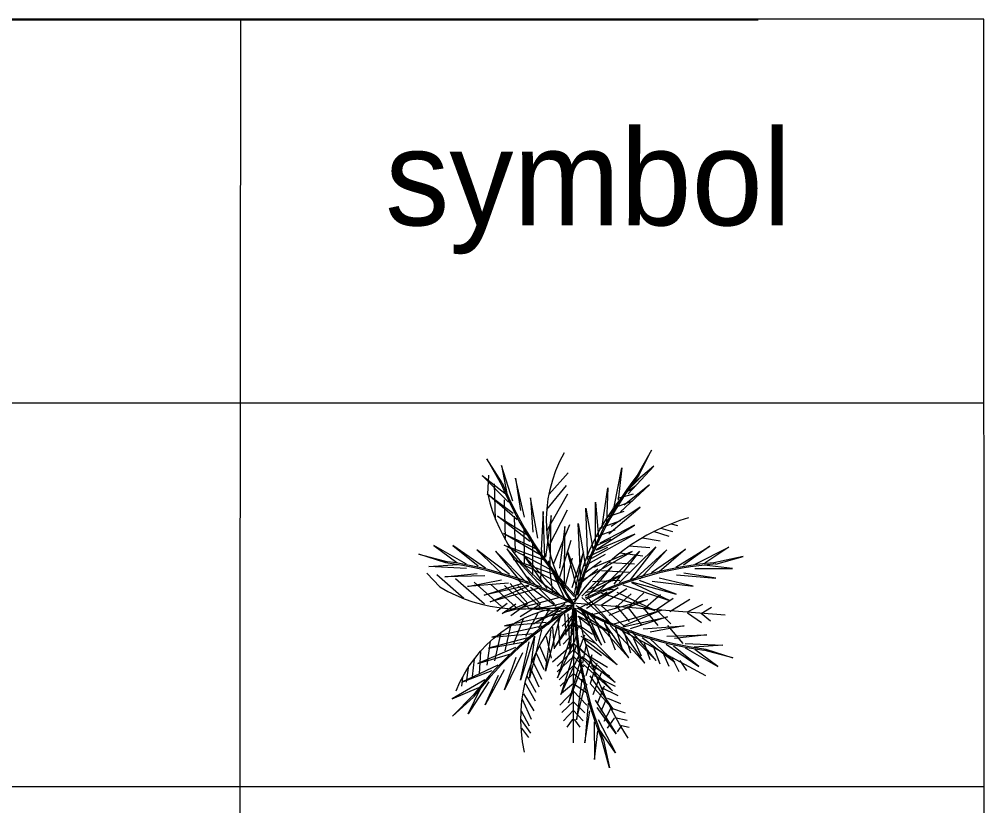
# Model space of a CAD drawing. Extents: x 671027 to 671614, y 802418 to 802669.
# Drawn here: x 671124.66 to 671151.7, y 802646.55 to 802668.55 of the extents above; entities that cross this region are included whole.
import ezdxf

# ---------------------------------------------------------------- set-up
doc = ezdxf.new("R2010")
doc.units = 0
doc.layers.add('Legend', color=7, linetype='Continuous', lineweight=15)
doc.layers.add('palm bltshardia', color=8, linetype='Continuous', lineweight=15)
doc.styles.get("Standard").update_dxf_attribs({"font": 'arial.ttf'})

# ---------------------------------------------------------------- blocks, each defined once
blk = doc.blocks.new('aer')
at = {"layer": 'palm bltshardia', "color": 60}
for p, q in [((-0.891, 1.136, -0.051), (-0.879, 1.331, -0.051)), ((-0.255, 1.133, -0.051), (-0.058, 1.356, -0.051)), ((-0.81, 0.872, -0.051), (-0.819, 1.243, -0.051)), ((-0.277, 0.977, -0.051), (-0.076, 1.224, -0.051)), ((-0.278, 0.753, -0.051), (-0.062, 1.138, -0.051)), ((-0.707, 0.675, -0.051), (-0.718, 1.075, -0.051)), ((-0.603, 0.53, -0.051), (-0.613, 0.908, -0.051)), ((-0.258, 0.596, -0.051), (-0.065, 0.972, -0.051)), ((-0.21, 0.41, -0.051), (-0.041, 0.821, -0.051)), ((1.011, 0.826, -0.051), (1.077, 0.81, -0.051)), ((-0.51, 0.415, -0.051), (-0.513, 0.771, -0.051)), ((0.825, 0.752, -0.051), (0.985, 0.699, -0.051)), ((0.904, 0.782, -0.051), (1.026, 0.747, -0.051)), ((-0.425, 0.295, -0.051), (-0.425, 0.655, -0.051)), ((-0.149, 0.254, -0.051), (-0.025, 0.658, -0.051)), ((0.714, 0.682, -0.051), (0.895, 0.65, -0.051)), ((-0.339, 0.232, -0.051), (-0.331, 0.554, -0.051)), ((0.48, 0.526, -0.051), (0.717, 0.496, -0.051)), ((0.575, 0.6, -0.051), (0.788, 0.582, -0.051)), ((-0.217, 0.114, -0.051), (-0.257, 0.443, -0.051)), ((-0.095, 0.15, -0.051), (-0.012, 0.47, -0.051)), ((0.371, 0.427, -0.051), (0.632, 0.412, -0.051)), ((-1.388, 0.173, -0.051), (-1.523, 0.314, -0.051)), ((0.29, 0.343, -0.051), (0.575, 0.325, -0.051)), ((-1.139, 0.052, -0.051), (-1.417, 0.299, -0.051)), ((-0.925, -0.006, -0.051), (-1.225, 0.258, -0.051)), ((-0.748, -0.029, -0.051), (-1.032, 0.221, -0.051)), ((-0.6, -0.038, -0.051), (-0.863, 0.202, -0.051)), ((0.196, 0.228, -0.051), (0.479, 0.242, -0.051)), ((-0.454, -0.058, -0.051), (-0.718, 0.187, -0.051)), ((-0.349, -0.038, -0.051), (-0.579, 0.187, -0.051)), ((-0.18, -0.029, -0.051), (-0.449, 0.166, -0.051)), ((0.119, 0.117, -0.051), (0.41, 0.15, -0.051))]:
    blk.add_line(p, q, dxfattribs=at)
at = {"layer": 'palm bltshardia', "elevation": -0.051}
for points in [[(0.677, 1.327), (0.807, 1.59), (0.653, 1.32)], [(-0.74, 1.253), (-0.9, 1.5), (-0.747, 1.23)], [(-1.325, 0.422), (-1.605, 0.513), (-1.304, 0.434)], [(1.474, 0.41), (1.758, 0.487), (1.454, 0.424)], [(1.37, -0.471), (1.65, -0.562), (1.35, -0.483)], [(-1.038, -0.969), (-1.257, -1.165), (-1.038, -0.945)], [(0.31, -1.415), (0.371, -1.703), (0.289, -1.403)]]:
    blk.add_lwpolyline(points, dxfattribs=at)
at = {"layer": 'palm bltshardia', "color": 52, "elevation": -0.051}
for points in [[(-0.629, 1.061), (-0.748, 1.433), (-0.692, 1.141)], [(0.421, 1.002), (0.498, 1.407), (0.461, 1.073)], [(-0.674, 1.05), (-0.948, 1.329), (-0.715, 1.143)], [(0.484, 0.952), (0.786, 1.232), (0.523, 1.022)], [(-0.372, 0.679), (-0.449, 1.098), (-0.424, 0.739)], [(0.226, 0.576), (0.227, 1.052), (0.262, 0.648)], [(-0.455, 0.644), (-0.79, 0.908), (-0.484, 0.718)], [(-0.243, 0.4), (-0.234, 0.912), (-0.291, 0.483)], [(0.073, 0.241), (0.046, 0.832), (0.12, 0.405)], [(0.228, 0.559), (0.631, 0.814), (0.27, 0.628)], [(-1.112, 0.409), (-1.451, 0.603), (-1.212, 0.425)], [(-0.251, 0.358), (-0.722, 0.605), (-0.315, 0.456)], [(-0.664, 0.301), (-1.004, 0.558), (-0.742, 0.31)], [(-0.334, 0.177), (-0.694, 0.569), (-0.446, 0.214)], [(0.009, 0.105), (0.103, 0.536), (-0.019, 0.164)], [(0.094, 0.247), (0.608, 0.539), (0.207, 0.374)], [(0.472, 0.216), (0.851, 0.589), (0.585, 0.247)], [(0.807, 0.324), (1.16, 0.563), (0.886, 0.329)], [(1.26, 0.408), (1.609, 0.585), (1.361, 0.419)], [(-1.111, 0.363), (-1.501, 0.383), (-1.204, 0.404)], [(-0.02, 0.001), (-0.243, 0.382), (-0.081, 0.025)], [(0.083, 0.078), (0.397, 0.386), (0.148, 0.085)], [(1.257, 0.363), (1.648, 0.363), (1.352, 0.399)], [(-0.675, 0.212), (-1.1, 0.179), (-0.747, 0.247)], [(0.51, 0.195), (0.995, 0.031), (0.603, 0.216)], [(0.814, 0.234), (1.237, 0.18), (0.887, 0.265)], [(-0.373, 0.158), (-0.866, 0.018), (-0.465, 0.183)], [(0.069, -0.039), (0.462, 0.162), (0.133, -0.051)], [(-0.024, -0.011), (-0.416, -0.211), (-0.088, 0.002)], [(-0.021, -0.049), (-0.462, -0.051), (-0.073, -0.09)], [(0.022, -0.075), (-0.197, -0.458), (0.031, -0.14)], [(-0.013, -0.058), (-0.035, -0.498), (-0.056, -0.107)], [(0.034, -0.072), (0.404, -0.312), (0.055, -0.134)], [(0.066, -0.051), (0.288, -0.432), (0.127, -0.075)], [(0.419, -0.208), (0.911, -0.068), (0.511, -0.233)], [(-0.33, -0.233), (-0.849, -0.348), (-0.418, -0.311)], [(-0.334, -0.276), (-0.459, -0.773), (-0.402, -0.343)], [(0.38, -0.226), (0.739, -0.618), (0.491, -0.263)], [(0.721, -0.261), (1.146, -0.229), (0.792, -0.296)], [(0.709, -0.351), (1.049, -0.607), (0.788, -0.36)], [(-0.603, -0.456), (-0.995, -0.622), (-0.65, -0.52)], [(0.027, -0.435), (-0.133, -0.942), (0.05, -0.549)], [(0.062, -0.459), (0.43, -0.816), (0.087, -0.551)], [(1.156, -0.413), (1.547, -0.432), (1.249, -0.453)], [(1.157, -0.458), (1.496, -0.653), (1.257, -0.474)], [(-0.531, -0.511), (-0.716, -0.895), (-0.597, -0.555)], [(-0.92, -0.79), (-1.258, -0.987), (-0.984, -0.869)], [(0.084, -0.782), (0.031, -1.205), (0.115, -0.855)], [(0.167, -0.748), (0.408, -1.099), (0.172, -0.827)], [(-0.88, -0.812), (-1.092, -1.141), (-0.961, -0.873)], [(0.254, -1.2), (0.432, -1.548), (0.265, -1.301)], [(0.214, -1.224), (0.216, -1.615), (0.251, -1.319)]]:
    blk.add_lwpolyline(points, dxfattribs=at)
at = {"layer": 'palm bltshardia', "color": 64, "elevation": -0.051}
for points in [[(0.566, 1.137), (0.83, 1.426), (0.604, 1.231)], [(-0.51, 0.897), (-0.602, 1.299), (-0.551, 0.966)], [(-0.585, 0.868), (-0.897, 1.137), (-0.626, 0.937)], [(0.292, 0.778), (0.353, 1.2), (0.342, 0.84)], [(-0.298, 0.478), (-0.317, 0.955), (-0.337, 0.549)], [(0.146, 0.458), (0.125, 0.989), (0.199, 0.563)], [(0.364, 0.723), (0.688, 0.999), (0.39, 0.798)], [(-0.313, 0.485), (-0.726, 0.725), (-0.358, 0.553)], [(-0.095, 0.207), (-0.091, 0.798), (-0.148, 0.369)], [(0.187, 0.472), (0.635, 0.72), (0.235, 0.555)], [(-0.913, 0.369), (-1.252, 0.602), (-0.99, 0.392)], [(-0.474, 0.204), (-0.81, 0.542), (-0.55, 0.23)], [(-0.129, 0.074), (-0.526, 0.513), (-0.278, 0.157)], [(0.047, 0.113), (-0.064, 0.539), (0.073, 0.172)], [(0.262, 0.124), (0.681, 0.542), (0.415, 0.2)], [(0.612, 0.236), (0.966, 0.557), (0.69, 0.258)], [(1.059, 0.379), (1.41, 0.595), (1.138, 0.398)], [(-0.1, 0.185), (-0.625, 0.458), (-0.218, 0.308)], [(-0.922, 0.289), (-1.334, 0.276), (-1, 0.312)], [(1.065, 0.298), (1.475, 0.264), (1.143, 0.317)], [(-0.463, 0.191), (-0.929, 0.088), (-0.541, 0.21)], [(0.119, 0.08), (0.5, 0.3), (0.143, 0.14)], [(0.601, 0.224), (1.061, 0.097), (0.681, 0.239)], [(0.281, 0.113), (0.843, -0.071), (0.451, 0.114)], [(-0.148, 0.064), (-0.719, -0.091), (-0.319, 0.074)], [(0.083, 0.065), (0.409, -0.232), (0.148, 0.06)], [(0.194, -0.113), (0.765, 0.041), (0.364, -0.124)], [(-0.139, -0.107), (-0.717, -0.231), (-0.285, -0.194)], [(-0.139, -0.129), (-0.291, -0.7), (-0.234, -0.271)], [(0.175, -0.124), (0.572, -0.562), (0.324, -0.207)], [(0.509, -0.24), (0.974, -0.138), (0.587, -0.26)], [(0.013, -0.206), (-0.168, -0.769), (0.015, -0.376)], [(0.032, -0.217), (0.451, -0.634), (0.108, -0.37)], [(0.519, -0.254), (0.856, -0.591), (0.596, -0.279)], [(-0.424, -0.34), (-0.884, -0.463), (-0.484, -0.393)], [(-0.407, -0.338), (-0.551, -0.792), (-0.463, -0.396)], [(0.967, -0.338), (1.379, -0.325), (1.045, -0.361)], [(0.958, -0.419), (1.298, -0.652), (1.036, -0.441)], [(0.073, -0.569), (-0.052, -1.029), (0.088, -0.648)], [(0.079, -0.553), (0.401, -0.905), (0.101, -0.631)], [(-0.786, -0.638), (-1.158, -0.815), (-0.845, -0.694)], [(-0.721, -0.686), (-0.916, -1.049), (-0.78, -0.742)], [(0.223, -1), (0.44, -1.35), (0.242, -1.078)], [(0.149, -1.032), (0.117, -1.442), (0.168, -1.11)]]:
    blk.add_lwpolyline(points, dxfattribs=at)
at = {"layer": 'palm bltshardia', "color": 13, "elevation": -0.051}
for points in [[(0.679, 1.294, 0.163977), (0.009, 0.019, -5.135633)], [(-0.891, 1.136, 0.234869), (0.008, 0.007, 2.6185)], [(1.191, 0.889, 0.174923), (0.009, 0.019, -4.874429)], [(-1.388, 0.173, 0.234869), (0.051, 0.063, 2.6185)]]:
    blk.add_lwpolyline(points, format="xyb", dxfattribs=at)
at = {"layer": 'palm bltshardia', "color": 60, "elevation": -0.051}
for points in [[(0.57, 1.168), (0.645, 1.225)], [(0.459, 1.092), (0.619, 1.137)], [(0.406, 0.989), (0.614, 1.066)], [(0.346, 0.901), (0.522, 0.958)], [(0.268, 0.782), (0.488, 0.862)], [(0.232, 0.696), (0.429, 0.764)], [(0.192, 0.581), (0.389, 0.672)], [(0.113, 0.39), (0.329, 0.511)], [(0.15, 0.486), (0.355, 0.584)], [(0.092, 0.302), (0.284, 0.444)], [(0.048, 0.193), (0.251, 0.359)], [(-0.476, 0.001), (-0.659, 0.21)], [(-0.344, -0.005), (-0.564, 0.236)], [(-0.198, -0.001), (-0.478, 0.278)], [(0.132, -0.016), (0.347, 0.123)], [(0.29, -0.013), (0.55, 0.155)], [(0.436, -0.04), (0.597, 0.101)], [(0.555, -0.049), (0.726, 0.112)], [(-0.476, 0.001), (-0.651, -0.125)], [(0.724, -0.058), (0.9, 0.095)], [(0.858, -0.062), (1.03, 0.056)], [(0.997, -0.081), (1.205, 0.046)], [(-0.688, 0), (-0.795, -0.082)], [(-0.598, -0.007), (-0.74, -0.106)], [(-0.344, -0.005), (-0.553, -0.137)], [(-0.367, -0.091), (-0.498, -0.341)], [(-0.251, -0.055), (-0.363, -0.254)], [(-0.147, -0.032), (-0.263, -0.217)], [(0.103, -0.075), (0.236, -0.386)], [(0.189, -0.097), (0.322, -0.407)], [(0.29, -0.023), (0.519, -0.229)], [(0.437, -0.019), (0.574, -0.184)], [(0.556, -0.029), (0.699, -0.215)], [(0.724, -0.048), (0.874, -0.227)], [(0.857, -0.065), (1.008, -0.209)], [(1.18, -0.085), (1.34, -0.007)], [(1.18, -0.094), (1.325, -0.196)], [(1.32, -0.104), (1.43, -0.038)], [(1.32, -0.098), (1.418, -0.18)], [(-0.525, -0.157), (-0.625, -0.418)], [(-0.163, -0.164), (-0.144, -0.437)], [(-0.001, -0.11), (-0.118, -0.234)], [(-0.094, -0.105), (-0.081, -0.326)], [(-0.003, -0.151), (-0.028, -0.305)], [(0.042, -0.131), (0.164, -0.228)], [(0.305, -0.161), (0.429, -0.48)], [(-0.754, -0.298), (-0.822, -0.593)], [(-0.654, -0.229), (-0.713, -0.49)], [(-0.219, -0.243), (-0.203, -0.469)], [(-0.002, -0.222), (-0.116, -0.329)], [(0.047, -0.233), (0.01, -0.392)], [(0.06, -0.226), (0.195, -0.318)], [(0.425, -0.226), (0.506, -0.483)], [(0.522, -0.296), (0.588, -0.511)], [(0.974, -0.228), (1.131, -0.415)], [(-0.864, -0.39), (-0.901, -0.638)], [(-0.286, -0.34), (-0.232, -0.566)], [(-0.002, -0.308), (-0.108, -0.42)], [(0.112, -0.327), (0.049, -0.488)], [(0.075, -0.338), (0.231, -0.415)], [(0.621, -0.36), (0.699, -0.542)], [(-0.966, -0.495), (-0.98, -0.727)], [(-0.353, -0.437), (-0.28, -0.608)], [(-0.002, -0.409), (-0.051, -0.459), (-0.22, -0.606)], [(-0.002, -0.478), (-0.172, -0.649)], [(-0.002, -0.409), (0.047, -0.459), (0.121, -0.528)], [(-0.002, -0.478), (0.102, -0.583)], [(0.129, -0.42), (0.091, -0.619)], [(0.126, -0.419), (0.288, -0.539)], [(0.729, -0.411), (0.789, -0.581)], [(0.829, -0.453), (0.894, -0.625)], [(0.922, -0.499), (0.988, -0.649)], [(-1.032, -0.575), (-1.052, -0.757)], [(-0.435, -0.581), (-0.335, -0.782)], [(-0.388, -0.512), (-0.311, -0.683)], [(-0.002, -0.548), (-0.171, -0.706)], [(-0.002, -0.548), (0.105, -0.657)], [(0.187, -0.532), (0.125, -0.75)], [(0.158, -0.54), (0.351, -0.659)], [(1.013, -0.55), (1.089, -0.703)], [(1.102, -0.589), (1.171, -0.694)], [(-1.094, -0.665), (-1.113, -0.814)], [(-0.446, -0.674), (-0.361, -0.861)], [(-0.003, -0.64), (-0.149, -0.79)], [(-0.003, -0.64), (0.116, -0.754)], [(0.239, -0.622), (0.171, -0.827)], [(0.181, -0.642), (0.37, -0.747)], [(-1.152, -0.763), (-1.161, -0.855)], [(-0.485, -0.747), (-0.393, -0.918)], [(-0.003, -0.726), (-0.14, -0.854)], [(-0.003, -0.726), (0.14, -0.841)], [(0.286, -0.717), (0.199, -0.946)], [(0.211, -0.744), (0.429, -0.854)], [(-0.505, -0.816), (-0.4, -1.009)], [(-0.003, -0.829), (-0.127, -0.93)], [(-0.003, -0.829), (0.138, -0.925)], [(0.316, -0.854), (0.242, -1.038)], [(0.28, -0.865), (0.459, -0.951)], [(-0.534, -0.991), (-0.439, -1.198)], [(-0.519, -0.935), (-0.414, -1.11)], [(-0.002, -0.904), (-0.144, -1.051)], [(-0.004, -0.904), (0.136, -1.052)], [(0.341, -0.985), (0.28, -1.117)], [(0.351, -0.979), (0.485, -1.034)], [(-0.003, -1.014), (-0.124, -1.13)], [(-0.005, -1.014), (0.116, -1.131)], [(0.381, -1.09), (0.311, -1.222)], [(0.392, -1.083), (0.533, -1.133)], [(-0.547, -1.202), (-0.446, -1.344)], [(-0.543, -1.113), (-0.461, -1.266)], [(-0.003, -1.106), (-0.107, -1.216)], [(-0.003, -1.199), (-0.015, -1.204), (-0.072, -1.28)], [(-0.005, -1.106), (0.099, -1.216)], [(-0.005, -1.199), (0.007, -1.204), (0.063, -1.28)], [(0.42, -1.186), (0.348, -1.292)], [(0.428, -1.18), (0.553, -1.209)], [(-0.541, -1.292), (-0.468, -1.389)], [(0.496, -1.263), (0.45, -1.328)], [(0.496, -1.263), (0.574, -1.28)]]:
    blk.add_lwpolyline(points, dxfattribs=at)
at = {"layer": 'palm bltshardia', "color": 13, "elevation": -0.051}
for points in [[(1.572, -0.121), (-0.008, 0.006)], [(-0.001, -0.009), (-0.005, -1.443)], [(0.023, -0.021), (1.368, -0.745)]]:
    blk.add_lwpolyline(points, dxfattribs=at)
at = {"layer": 'palm bltshardia', "color": 60, "elevation": -0.051}
blk.add_lwpolyline([(0.564, -1.395, -0.096681), (0.06, -0.134, 0.41346)], format="xyb", dxfattribs=at)
at = {"layer": 'palm bltshardia', "color": 15}
for centre, radius, start, end in [((3.668, -0.983, -0.051), 3.795, 142.5718, 163.5983), ((3.668, -0.983, -0.051), 3.781, 142.2898, 163.5983), ((2.757, 2.687, -0.051), 3.795, 202.5718, 223.5983), ((2.757, 2.687, -0.051), 3.781, 202.2898, 223.5983), ((-1.82, -3.326, -0.051), 3.781, 61.1603, 82.4687), ((-1.82, -3.326, -0.051), 3.795, 61.1603, 82.1867), ((1.778, -3.358, -0.051), 3.795, 94.9049, 115.9313), ((1.778, -3.358, -0.051), 3.781, 94.6228, 115.9313), ((1.96, -3.271, -0.051), 3.795, 121.1603, 142.1867), ((1.96, -3.271, -0.051), 3.781, 121.1603, 142.4687), ((3.803, 0.03, -0.051), 3.795, 181.1603, 202.1867), ((3.803, 0.03, -0.051), 3.781, 181.1603, 202.4687), ((1.866, 3.277, -0.051), 3.795, 241.1603, 262.1867), ((1.866, 3.277, -0.051), 3.781, 241.1603, 262.4687)]:
    blk.add_arc(centre, radius, start, end, dxfattribs=at)
at = {"layer": 'palm bltshardia', "color": 60, "extrusion": (0, 0, -1)}
for centre, major_axis, start_param, end_param in [((1.156, 0.858, -0.051), (0.869, -1.145), 1.597919, 2.736382), ((0.009, 0.019, -0.051), (-0.0166, -0.0126), 4.61587, 6.963033), ((1.019, -1.193, -0.051), (-1.248, -0.947), 0.42674, 1.511951)]:
    blk.add_ellipse(centre, major_axis=major_axis, ratio=1, start_param=start_param, end_param=end_param, dxfattribs=at)
at = {"layer": 'palm bltshardia', "color": 13, "extrusion": (0, 0, -1)}
blk.add_ellipse((0.106, -1.436, -0.051), major_axis=(0.863, -1.136), ratio=1, start_param=2.601404, end_param=3.68612, dxfattribs=at)

msp = doc.modelspace()

# ---------------------------------------------------------------- linework, layer by layer
at = {"layer": 'Legend', "color": 0}
msp.add_line((671091.853, 802668.544), (671145.333, 802668.544), dxfattribs=at)
for points in [[(671151.65, 802668.554), (671091.853, 802668.554)], [(671151.705, 802528.979), (671151.65, 802668.554), (671091.853, 802668.554), (671091.864, 802651.667), (671091.907, 802528.979)], [(671130.85, 802668.554), (671130.712, 802528.979)]]:
    msp.add_lwpolyline(points, dxfattribs=at)
for points, elevation in [([(671091.853, 802657.818), (671151.65, 802657.818)], 0.027), ([(671091.853, 802657.818), (671151.65, 802657.818)], 0.055), ([(671091.853, 802657.818), (671151.65, 802657.818)], 0.082), ([(671091.853, 802647.083), (671151.65, 802647.083)], 0.027), ([(671091.853, 802647.083), (671151.65, 802647.083)], 0.055), ([(671091.853, 802647.083), (671151.65, 802647.083)], 0.082), ([(671091.853, 802647.083), (671151.65, 802647.083)], 0.11), ([(671091.858, 802647.083), (671151.656, 802647.083)], 0.11), ([(671091.858, 802647.083), (671151.656, 802647.083)], 0.137), ([(671091.858, 802647.083), (671151.656, 802647.083)], 0.192), ([(671091.858, 802647.083), (671151.656, 802647.083)], 0.219), ([(671091.864, 802647.083), (671151.662, 802647.083)], 0.494)]:
    msp.add_lwpolyline(points, dxfattribs=dict(at, elevation=elevation))

# ---------------------------------------------------------------- block references
at = {"layer": 'palm bltshardia', "color": 41, "linetype": 'ByBlock', "xscale": 2.7, "yscale": 2.7, "zscale": 2.7}
msp.add_blockref('aer', (671140.174, 802652.203), dxfattribs=at)

# ---------------------------------------------------------------- texts
at = {"layer": 'Legend', "color": 0, "insert": (671134.899, 802665.473), "char_height": 2.68395, "attachment_point": 1}
msp.add_mtext_dynamic_manual_height_columns('{\\fCentaur|b0|i0|c0|p18;symbol}', width=13.55613, gutter_width=12.5, heights=[0], dxfattribs=at)

doc.saveas('drawing.dxf')
